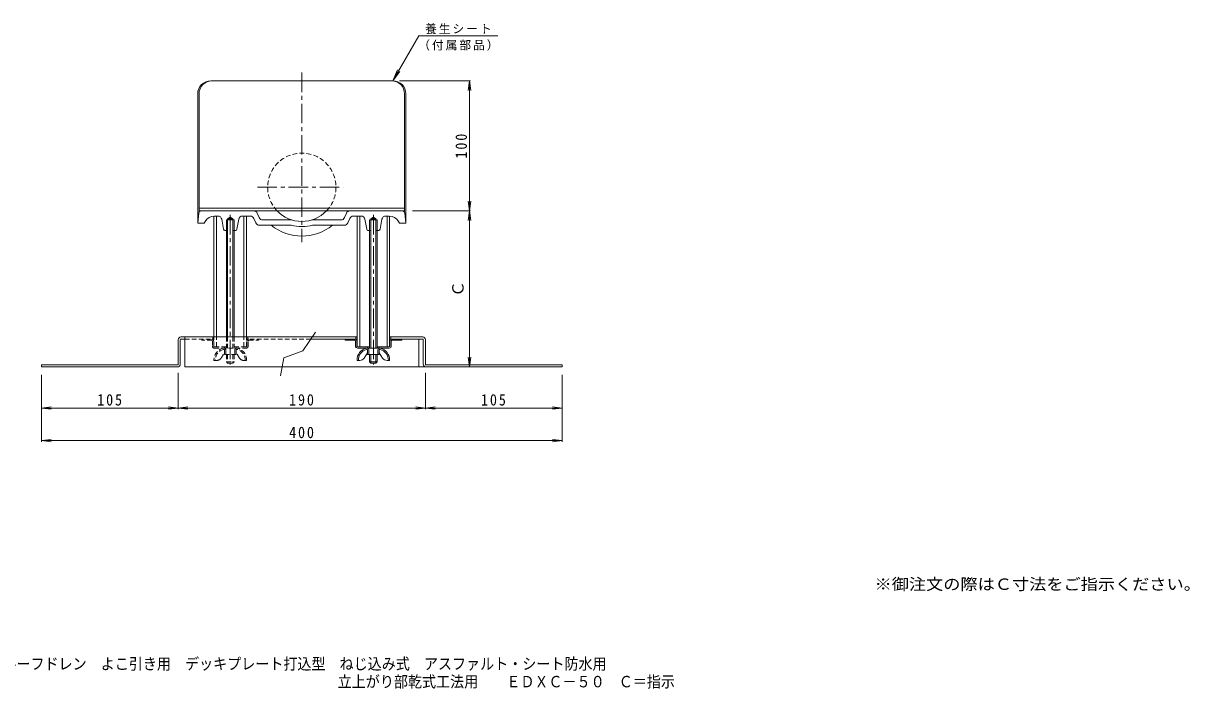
# Model space of a CAD drawing. Units: millimetres, scale not verified. Extents: x -599 to 806, y -582 to 531.
# Drawn here: x -90 to 806, y -582 to -71 of the extents above; entities that cross this region are included whole.
import ezdxf
from ezdxf.enums import TextEntityAlignment as Align

# ---------------------------------------------------------------- set-up
doc = ezdxf.new("R2010")
doc.units = ezdxf.units.MM
doc.header["$LTSCALE"] = 3
doc.linetypes.add('CHAIN1', pattern=[8, 5, -1, 1, -1])
doc.linetypes.add('DASHED1', pattern=[1.8, 1.2, -0.6])
for name, color, linetype, lineweight in [('3-0', 4, 'Continuous', 9), ('3-3', 4, 'Continuous', 9), ('3-4', 7, 'Continuous', 9), ('3-5', 7, 'Continuous', 9), ('3-6', 6, 'Continuous', 9), ('3-7', 7, 'Continuous', 9), ('3-A', 2, 'Continuous', 9), ('3-B', 3, 'Continuous', 9)]:
    doc.layers.add(name, color=color, linetype=linetype, lineweight=lineweight)
doc.layers.add('F-4_F-4ﾚｲﾔ', color=2, linetype='Continuous')
doc.layers.add('F-5_F-5ﾚｲﾔ', color=2, linetype='Continuous')
doc.styles.add('ＭＳ ゴシック', font='')
doc.styles.get('ＭＳ ゴシック').set_extended_font_data('MS Gothic')

msp = doc.modelspace()

# ---------------------------------------------------------------- linework, layer by layer
at = {"layer": '3-0', "linetype": 'CHAIN1'}
for p, q in [((123.945, -108.837), (123.945, -239.16)), ((89.781, -197.012), (155.794, -197.012)), ((68.945, -218.212), (68.945, -333.126)), ((178.945, -218.212), (178.945, -333.126))]:
    msp.add_line(p, q, dxfattribs=at)
at = {"layer": '3-0'}
for p, q in [((43.945, -125.151), (43.945, -224.651)), ((203.945, -125.151), (203.945, -224.651)), ((44.945, -215.151), (44.945, -216.28)), ((202.945, -215.151), (202.945, -216.28)), ((44.757, -216.942), (43.945, -224.651)), ((49.671, -223.32), (48.945, -224.651)), ((59.441, -219.151), (56.694, -219.151)), ((63.796, -229.33), (62.393, -221.614)), ((66.945, -221.151), (70.945, -221.151)), ((70.945, -221.151), (68.945, -219.996)), ((70.945, -222.151), (70.945, -221.151)), ((74.094, -229.33), (75.497, -221.614)), ((78.449, -219.151), (84.329, -219.151)), ((88.528, -224.333), (87.087, -220.969)), ((89.724, -216.969), (91.166, -220.333)), ((93.923, -222.151), (116.37, -222.151)), ((153.967, -222.151), (131.52, -222.151)), ((158.166, -216.969), (156.724, -220.333)), ((159.362, -224.333), (160.803, -220.969)), ((169.441, -219.151), (163.561, -219.151)), ((173.796, -229.33), (172.393, -221.614)), ((176.945, -221.151), (178.945, -219.996)), ((180.945, -221.151), (176.945, -221.151)), ((176.945, -222.151), (176.945, -221.151)), ((184.095, -229.33), (185.497, -221.614)), ((188.449, -219.151), (191.196, -219.151)), ((198.219, -223.32), (198.945, -224.651)), ((203.134, -216.942), (203.945, -224.651)), ((48.945, -224.651), (43.945, -224.651)), ((66.945, -230.151), (64.78, -230.151)), ((73.111, -230.151), (70.945, -230.151)), ((91.286, -226.151), (115.802, -226.151)), ((156.605, -226.151), (132.088, -226.151)), ((174.78, -230.151), (176.945, -230.151)), ((180.945, -230.151), (183.111, -230.151)), ((198.945, -224.651), (203.945, -224.651))]:
    msp.add_line(p, q, dxfattribs=at)
for points in [[(66.945, -222.151), (66.945, -221.151), (68.945, -219.996)], [(180.945, -222.151), (180.945, -221.151), (178.945, -219.996)]]:
    msp.add_lwpolyline(points, dxfattribs=at)
at = {"layer": '3-0', "color": 7}
msp.add_lwpolyline([(134.415, -308.395), (124.606, -322.634), (110.051, -328.013), (107.519, -341.936)], dxfattribs=at)
at = {"layer": '3-0'}
for centre, radius, start, end in [((53.945, -125.151), 10, 90, 180), ((193.945, -125.151), 10, 0, 90), ((46.746, -217.151), 2, 90, 173.99055), ((86.967, -218.151), 3, 23.19835, 90), ((123.945, -197.012), 26.256, 223.69894, 316.30106), ((160.923, -218.151), 3, 90, 156.80165), ((201.145, -217.151), 2, 6.00945, 90), ((56.694, -227.151), 8, 90, 151.38957), ((59.441, -222.151), 3, 10.30553, 90), ((78.449, -222.151), 3, 90, 169.69447), ((84.329, -222.151), 3, 23.19922, 90), ((93.923, -219.151), 3, 203.19922, 270), ((153.967, -219.151), 3, 270, 336.80078), ((163.561, -222.151), 3, 90, 156.80078), ((169.441, -222.151), 3, 10.30553, 90), ((188.449, -222.151), 3, 90, 169.69447), ((191.196, -227.151), 8, 28.61043, 90), ((64.78, -229.151), 1, 190.30383, 270), ((73.111, -229.151), 1, 270, 349.69617), ((91.286, -223.151), 3, 203.19835, 270), ((123.945, -197.012), 37.508, 230.97604, 309.02396), ((123.945, -197.012), 30.256, 254.38705, 286.15605), ((156.605, -223.151), 3, 270, 336.80165), ((174.78, -229.151), 1, 190.30383, 270), ((183.111, -229.151), 1, 270, 349.69617)]:
    msp.add_arc(centre, radius, start, end, dxfattribs=at)
at = {"layer": '3-0', "linetype": 'DASHED1'}
msp.add_arc((123.945, -197.012), 26.256, 316.30106, 223.69894, dxfattribs=at)
at = {"layer": '3-3', "linetype": 'DASHED1'}
for p, q in [((47.195, -314.651), (47.195, -313.651)), ((90.695, -314.651), (90.695, -313.651)), ((54.695, -314.651), (47.195, -314.651)), ((55.195, -315.151), (55.195, -319.151)), ((56.195, -319.151), (56.195, -315.151)), ((56.695, -319.651), (65.945, -319.651)), ((56.695, -320.651), (81.195, -320.651)), ((64.445, -319.651), (64.445, -320.651)), ((71.945, -319.651), (81.195, -319.651)), ((73.445, -319.651), (73.445, -320.651)), ((81.695, -319.151), (81.695, -315.151)), ((82.695, -319.151), (82.695, -315.151)), ((83.195, -314.651), (90.695, -314.651))]:
    msp.add_line(p, q, dxfattribs=at)
at = {"layer": '3-3'}
for p, q in [((157.195, -314.651), (157.195, -313.651)), ((200.695, -314.651), (200.695, -313.651)), ((164.695, -314.651), (157.195, -314.651)), ((165.195, -319.151), (165.195, -315.151)), ((166.195, -319.151), (166.195, -315.151)), ((175.945, -319.651), (166.695, -319.651)), ((191.195, -320.651), (166.695, -320.651)), ((174.445, -319.651), (174.445, -320.651)), ((191.195, -319.651), (181.945, -319.651)), ((183.445, -319.651), (183.445, -320.651)), ((191.695, -319.151), (191.695, -315.151)), ((192.695, -315.151), (192.695, -319.151)), ((193.195, -314.651), (200.695, -314.651))]:
    msp.add_line(p, q, dxfattribs=at)
at = {"layer": '3-3', "linetype": 'DASHED1'}
for centre, radius, start, end in [((54.695, -315.151), 1.5, 0, 90), ((83.195, -315.151), 1.5, 90, 180), ((54.695, -315.151), 0.5, 0, 90), ((56.695, -319.151), 1.5, 180, 270), ((56.695, -319.151), 0.5, 180, 270), ((81.195, -319.151), 0.5, 270, 0), ((81.195, -319.151), 1.5, 270, 0), ((83.195, -315.151), 0.5, 90, 180)]:
    msp.add_arc(centre, radius, start, end, dxfattribs=at)
at = {"layer": '3-3'}
for centre, radius, start, end in [((164.695, -315.151), 1.5, 0, 90), ((193.195, -315.151), 1.5, 90, 180), ((164.695, -315.151), 0.5, 0, 90), ((166.695, -319.151), 1.5, 180, 270), ((166.695, -319.151), 0.5, 180, 270), ((191.195, -319.151), 0.5, 270, 0), ((191.195, -319.151), 1.5, 270, 0), ((193.195, -315.151), 0.5, 90, 180)]:
    msp.add_arc(centre, radius, start, end, dxfattribs=at)
at = {"layer": '3-4'}
for p, q in [((253.676, -115.151), (198.945, -115.151)), ((252.776, -115.151), (251.797, -122.587)), ((252.776, -215.151), (252.776, -115.151)), ((252.776, -115.151), (253.755, -122.587)), ((253.676, -215.151), (208.945, -215.151)), ((252.776, -215.151), (251.797, -207.715)), ((252.776, -215.151), (251.797, -222.587)), ((252.776, -215.151), (253.755, -207.715)), ((252.776, -335.151), (252.776, -215.151)), ((252.776, -215.151), (253.755, -222.587)), ((252.776, -335.151), (251.797, -327.715)), ((252.776, -335.151), (253.755, -327.715)), ((28.945, -367.6), (28.945, -339.551)), ((218.945, -367.6), (218.945, -339.551)), ((-76.055, -392.669), (-76.055, -341.151)), ((323.945, -392.669), (323.945, -341.151)), ((-76.055, -366.7), (-68.619, -365.721)), ((-76.055, -366.7), (28.945, -366.7)), ((-76.055, -366.7), (-68.619, -367.679)), ((28.945, -366.7), (21.509, -365.721)), ((28.945, -366.7), (21.509, -367.679)), ((28.945, -366.7), (36.381, -365.721)), ((28.945, -366.7), (218.945, -366.7)), ((28.945, -366.7), (36.381, -367.679)), ((218.945, -366.7), (211.509, -365.721)), ((218.945, -366.7), (211.509, -367.679)), ((218.945, -366.7), (226.381, -365.721)), ((218.945, -366.7), (323.945, -366.7)), ((218.945, -366.7), (226.381, -367.679)), ((323.945, -366.7), (316.509, -365.721)), ((323.945, -366.7), (316.509, -367.679)), ((-76.055, -391.769), (-68.619, -390.79)), ((-76.055, -391.769), (323.945, -391.769)), ((-76.055, -391.769), (-68.619, -392.748)), ((323.945, -391.769), (316.509, -390.79)), ((323.945, -391.769), (316.509, -392.748))]:
    msp.add_line(p, q, dxfattribs=at)
at = {"layer": '3-5'}
for p, q in [((213.791, -80.576), (274.629, -80.576)), ((193.945, -115.151), (199.406, -107.997))]:
    msp.add_line(p, q, dxfattribs=at)
msp.add_lwpolyline([(213.791, -80.576), (193.945, -115.151), (197.368, -106.827)], dxfattribs=at)
at = {"layer": '3-6'}
for p, q in [((56.445, -312.051), (56.445, -219.151)), ((58.445, -312.051), (58.445, -219.151)), ((79.445, -312.051), (79.445, -219.151)), ((81.445, -312.051), (81.445, -219.151)), ((166.445, -319.651), (166.445, -219.151)), ((168.445, -319.651), (168.445, -219.151)), ((189.445, -319.651), (189.445, -219.151)), ((191.445, -319.651), (191.445, -219.151))]:
    msp.add_line(p, q, dxfattribs=at)
at = {"layer": '3-6', "linetype": 'DASHED1'}
for p, q in [((56.445, -319.651), (56.445, -312.051)), ((58.445, -319.651), (58.445, -312.051)), ((79.445, -319.651), (79.445, -312.051)), ((81.445, -319.651), (81.445, -312.051))]:
    msp.add_line(p, q, dxfattribs=at)
at = {"layer": '3-7'}
for p, q in [((53.945, -115.151), (193.945, -115.151)), ((44.945, -125.151), (44.945, -215.151)), ((202.945, -125.151), (202.945, -215.151)), ((202.945, -213.151), (44.945, -213.151)), ((202.945, -215.151), (44.945, -215.151))]:
    msp.add_line(p, q, dxfattribs=at)
for centre, start, end in [((54.945, -125.151), 90, 180), ((192.945, -125.151), 0, 90)]:
    msp.add_arc(centre, 10, start, end, dxfattribs=at)
at = {"layer": '3-A'}
for p, q in [((65.945, -222.151), (71.945, -222.151)), ((65.945, -222.151), (65.945, -312.051)), ((66.945, -222.151), (66.945, -312.051)), ((70.945, -222.151), (70.945, -312.051)), ((71.945, -222.151), (71.945, -312.051)), ((181.945, -222.151), (175.945, -222.151)), ((175.945, -222.151), (175.945, -320.651)), ((176.945, -222.151), (176.945, -320.651)), ((180.945, -222.151), (180.945, -320.651)), ((181.945, -222.151), (181.945, -320.651)), ((174.245, -321.651), (173.76, -321.651)), ((174.445, -325.651), (174.445, -321.851)), ((175.445, -321.851), (175.445, -325.651)), ((182.445, -321.851), (182.445, -325.651)), ((183.445, -325.651), (183.445, -321.851)), ((183.645, -321.651), (184.13, -321.651)), ((168.457, -330.151), (166.445, -330.151)), ((171.841, -328.283), (174.445, -324.151)), ((183.445, -325.651), (174.445, -325.651)), ((175.945, -325.651), (175.945, -331.151)), ((181.945, -331.151), (175.945, -331.151)), ((176.945, -325.651), (176.945, -332.151)), ((180.945, -325.651), (180.945, -332.151)), ((181.945, -325.651), (181.945, -331.151)), ((186.049, -328.283), (183.445, -324.151)), ((189.433, -330.151), (191.445, -330.151))]:
    msp.add_line(p, q, dxfattribs=at)
at = {"layer": '3-A', "linetype": 'DASHED1'}
for p, q in [((65.945, -312.051), (65.945, -320.651)), ((66.945, -312.051), (66.945, -320.651)), ((70.945, -312.051), (70.945, -320.651)), ((71.945, -312.051), (71.945, -320.651)), ((64.245, -321.651), (63.76, -321.651)), ((64.445, -325.651), (64.445, -321.851)), ((65.445, -321.851), (65.445, -325.651)), ((72.445, -321.851), (72.445, -325.651)), ((73.445, -325.651), (73.445, -321.851)), ((73.645, -321.651), (74.131, -321.651)), ((58.457, -330.151), (56.445, -330.151)), ((61.841, -328.283), (64.445, -324.151)), ((64.445, -325.651), (73.445, -325.651)), ((65.945, -325.651), (65.945, -331.151)), ((65.945, -331.151), (71.945, -331.151)), ((66.945, -325.651), (66.945, -332.151)), ((70.945, -325.651), (70.945, -332.151)), ((71.945, -325.651), (71.945, -331.151)), ((76.049, -328.283), (73.445, -324.151)), ((79.433, -330.151), (81.445, -330.151))]:
    msp.add_line(p, q, dxfattribs=at)
msp.add_lwpolyline([(65.945, -331.151), (66.945, -332.151), (70.945, -332.151), (71.945, -331.151)], dxfattribs=at)
at = {"layer": '3-A'}
msp.add_lwpolyline([(181.945, -331.151), (180.945, -332.151), (176.945, -332.151), (175.945, -331.151)], dxfattribs=at)
at = {"layer": '3-A', "linetype": 'DASHED1'}
for centre, radius, start, end in [((65.681, -329.672), 9.248, 102.71823, 182.96507), ((65.681, -329.672), 8.248, 103.47058, 182.96507), ((64.245, -321.851), 1.2, 0, 90), ((64.245, -321.851), 0.2, 0, 90), ((73.645, -321.851), 1.2, 90, 180), ((73.645, -321.851), 0.2, 90, 180), ((72.209, -329.672), 8.248, 357.03493, 76.52942), ((72.209, -329.672), 9.248, 357.03493, 77.28177), ((58.457, -326.151), 4, 270, 327.78351), ((79.433, -326.151), 4, 212.21649, 270)]:
    msp.add_arc(centre, radius, start, end, dxfattribs=at)
at = {"layer": '3-A'}
for centre, radius, start, end in [((175.681, -329.672), 9.248, 102.71823, 182.96507), ((175.681, -329.672), 8.248, 103.47058, 182.96507), ((174.245, -321.851), 1.2, 0, 90), ((174.245, -321.851), 0.2, 0, 90), ((183.645, -321.851), 1.2, 90, 180), ((183.645, -321.851), 0.2, 90, 180), ((182.209, -329.672), 8.248, 357.03493, 76.52942), ((182.209, -329.672), 9.248, 357.03493, 77.28177), ((168.457, -326.151), 4, 270, 327.78351), ((189.433, -326.151), 4, 212.21649, 270)]:
    msp.add_arc(centre, radius, start, end, dxfattribs=at)
at = {"layer": '3-B'}
for p, q in [((31.045, -312.051), (166.445, -312.051)), ((31.045, -313.651), (33.945, -313.651)), ((166.445, -313.651), (130.795, -313.651)), ((165.445, -312.051), (165.445, -313.651)), ((191.445, -312.051), (216.845, -312.051)), ((216.845, -313.651), (191.445, -313.651)), ((192.445, -312.051), (192.445, -313.651)), ((213.945, -313.651), (213.945, -335.151)), ((28.945, -333.051), (28.945, -314.151)), ((30.545, -314.151), (30.545, -333.051)), ((217.345, -314.151), (217.345, -333.051)), ((218.945, -333.051), (218.945, -314.151)), ((-76.055, -333.551), (-76.055, -335.151)), ((28.445, -333.551), (-76.055, -333.551)), ((28.445, -335.151), (-76.055, -335.151)), ((219.445, -333.551), (323.945, -333.551)), ((323.945, -333.551), (323.945, -335.151))]:
    msp.add_line(p, q, dxfattribs=at)
at = {"layer": '3-B', "linetype": 'DASHED1'}
for p, q in [((33.945, -313.651), (56.445, -313.651)), ((55.445, -312.051), (55.445, -313.651)), ((130.795, -313.651), (81.445, -313.651)), ((82.445, -312.051), (82.445, -313.651))]:
    msp.add_line(p, q, dxfattribs=at)
at = {"layer": '3-B'}
msp.add_lwpolyline([(33.945, -312.051), (33.945, -335.151), (323.945, -335.151)], dxfattribs=at)
for centre, radius, start, end in [((31.045, -314.151), 2.1, 90, 180), ((31.045, -314.151), 0.5, 90, 180), ((216.845, -314.151), 2.1, 0, 90), ((216.845, -314.151), 0.5, 0, 90), ((28.445, -333.051), 2.1, 270, 0), ((28.445, -333.051), 0.5, 270, 0), ((219.445, -333.051), 2.1, 180, 270), ((219.445, -333.051), 0.5, 180, 270)]:
    msp.add_arc(centre, radius, start, end, dxfattribs=at)

# ---------------------------------------------------------------- texts
at = {"layer": '3-4', "color": 2, "style": 'ＭＳ ゴシック'}
msp.add_text('Ｃ', height=8.798, rotation=90, dxfattribs=at).set_placement((250.976, -281.151), align=Align.BOTTOM_LEFT)
at = {"layer": '3-4', "color": 2, "insert": (250.976, -174.901), "char_height": 8.798, "attachment_point": 7, "rotation": 90, "style": 'ＭＳ ゴシック'}
msp.add_mtext('\\T1.27;\\W0.9;100', dxfattribs=at)
at = {"layer": '3-4', "color": 2, "char_height": 8.798, "attachment_point": 7, "style": 'ＭＳ ゴシック'}
for s, insert in [('\\T1.27;\\W0.9;105', (-33.305, -364.9)), ('\\T1.27;\\W0.9;190', (114.195, -364.9)), ('\\T1.27;\\W0.9;105', (261.695, -364.9)), ('\\T1.27;\\W0.9;400', (114.195, -389.969))]:
    msp.add_mtext(s, dxfattribs=dict(at, insert=insert))
at = {"layer": '3-5', "char_height": 6.598, "attachment_point": 7, "style": 'ＭＳ ゴシック'}
for s, insert in [('\\T1.17;養生シート', (218.71, -79.292)), ('\\T1.17;（付属部品）', (213.46, -92.003))]:
    msp.add_mtext(s, dxfattribs=dict(at, insert=insert))
at = {"layer": 'F-4_F-4ﾚｲﾔ', "style": 'ＭＳ ゴシック', "width": 0.9}
msp.add_text('鋳鉄製ルーフドレン\u3000よこ引き用\u3000デッキプレート打込型\u3000ねじ込み式\u3000アスファルト・シート防水用', height=8.798, dxfattribs=at).set_placement((-138.62, -570.346), align=Align.BOTTOM_LEFT)
at = {"layer": 'F-5_F-5ﾚｲﾔ', "style": 'ＭＳ ゴシック'}
for s, width, p in [('※御注文の際はＣ寸法をご指示ください。', 1.1, (564.183, -509.153)), ('立上がり部乾式工法用\u3000\u3000ＥＤＸＣ－５０\u3000Ｃ＝指示', 0.9, (151.534, -584.039))]:
    msp.add_text(s, height=8.798, dxfattribs=dict(at, width=width)).set_placement(p, align=Align.BOTTOM_LEFT)

doc.saveas('drawing.dxf')
